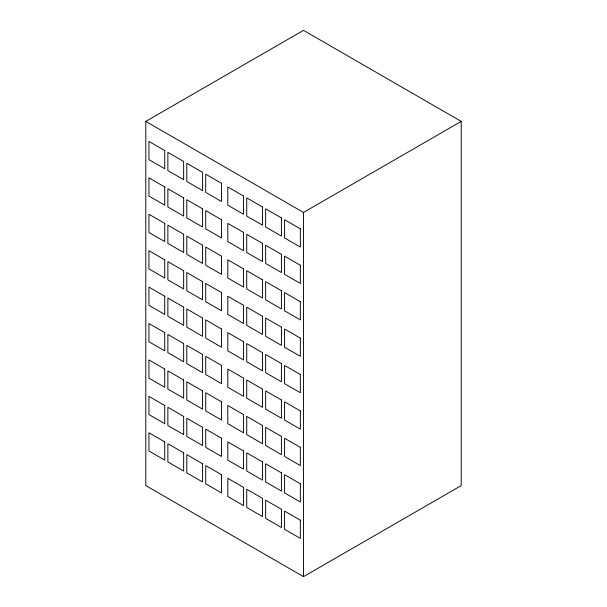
<?xml version="1.0" encoding="UTF-8"?>
<svg xmlns="http://www.w3.org/2000/svg" width="607" height="607" viewBox="0 0 607 607"><rect width="100%" height="100%" fill="white"/><g stroke="black" fill="none" stroke-linecap="round" stroke-linejoin="round"><path stroke-width="0.91" d="M145.794 121.4L303.5 30.35L461.206 121.4L461.206 485.6L303.5 576.65L145.794 485.6L145.794 121.4L303.5 212.45L461.206 121.4M303.5 212.45L303.5 576.65M164.725 150.536L148.95 141.431L148.95 159.641L164.725 168.746L164.725 150.536M183.648 161.462L167.873 152.357L167.873 170.567L183.648 179.672L183.648 161.462M202.571 172.388L186.797 163.283L186.797 181.493L202.571 190.598L202.571 172.388M221.494 183.314L205.727 174.209L205.727 192.419L221.494 201.524L221.494 183.314M243.574 196.061L227.8 186.956L227.8 205.166L243.574 214.271L243.574 196.061M262.497 206.987L246.73 197.882L246.73 216.092L262.497 225.197L262.497 206.987M281.42 217.913L265.654 208.808L265.654 227.018L281.42 236.123L281.42 217.913M300.344 228.839L284.577 219.734L284.577 237.944L300.344 247.049L300.344 228.839M164.725 186.956L148.95 177.851L148.95 196.061L164.725 205.166L164.725 186.956M183.648 197.882L167.873 188.777L167.873 206.987L183.648 216.092L183.648 197.882M202.571 208.808L186.797 199.703L186.797 217.913L202.571 227.018L202.571 208.808M221.494 219.734L205.727 210.629L205.727 228.839L221.494 237.944L221.494 219.734M243.574 232.481L227.8 223.376L227.8 241.586L243.574 250.691L243.574 232.481M262.497 243.407L246.73 234.302L246.73 252.512L262.497 261.617L262.497 243.407M281.42 254.333L265.654 245.228L265.654 263.438L281.42 272.543L281.42 254.333M300.344 265.259L284.577 256.154L284.577 274.364L300.344 283.469L300.344 265.259M164.725 223.376L148.95 214.271L148.95 232.481L164.725 241.586L164.725 223.376M183.648 234.302L167.873 225.197L167.873 243.407L183.648 252.512L183.648 234.302M202.571 245.228L186.797 236.123L186.797 254.333L202.571 263.438L202.571 245.228M221.494 256.154L205.727 247.049L205.727 265.259L221.494 274.364L221.494 256.154M243.574 268.901L227.8 259.796L227.8 278.006L243.574 287.111L243.574 268.901M262.497 279.827L246.73 270.722L246.73 288.932L262.497 298.037L262.497 279.827M281.42 290.753L265.654 281.648L265.654 299.858L281.42 308.963L281.42 290.753M300.344 301.679L284.577 292.574L284.577 310.784L300.344 319.889L300.344 301.679M164.725 259.796L148.95 250.691L148.95 268.901L164.725 278.006L164.725 259.796M183.648 270.722L167.873 261.617L167.873 279.827L183.648 288.932L183.648 270.722M202.571 281.648L186.797 272.543L186.797 290.753L202.571 299.858L202.571 281.648M221.494 292.574L205.727 283.469L205.727 301.679L221.494 310.784L221.494 292.574M243.574 305.321L227.8 296.216L227.8 314.426L243.574 323.531L243.574 305.321M262.497 316.247L246.73 307.142L246.73 325.352L262.497 334.457L262.497 316.247M281.42 327.173L265.654 318.068L265.654 336.278L281.42 345.383L281.42 327.173M300.344 338.099L284.577 328.994L284.577 347.204L300.344 356.309L300.344 338.099M164.725 296.216L148.95 287.111L148.95 305.321L164.725 314.426L164.725 296.216M183.648 307.142L167.873 298.037L167.873 316.247L183.648 325.352L183.648 307.142M202.571 318.068L186.797 308.963L186.797 327.173L202.571 336.278L202.571 318.068M221.494 328.994L205.727 319.889L205.727 338.099L221.494 347.204L221.494 328.994M243.574 341.741L227.8 332.636L227.8 350.846L243.574 359.951L243.574 341.741M262.497 352.667L246.73 343.562L246.73 361.772L262.497 370.877L262.497 352.667M281.42 363.593L265.654 354.488L265.654 372.698L281.42 381.803L281.42 363.593M300.344 374.519L284.577 365.414L284.577 383.624L300.344 392.729L300.344 374.519M164.725 332.636L148.95 323.531L148.95 341.741L164.725 350.846L164.725 332.636M183.648 343.562L167.873 334.457L167.873 352.667L183.648 361.772L183.648 343.562M202.571 354.488L186.797 345.383L186.797 363.593L202.571 372.698L202.571 354.488M221.494 365.414L205.727 356.309L205.727 374.519L221.494 383.624L221.494 365.414M243.574 378.161L227.8 369.056L227.8 387.266L243.574 396.371L243.574 378.161M262.497 389.087L246.73 379.982L246.73 398.192L262.497 407.297L262.497 389.087M281.42 400.013L265.654 390.908L265.654 409.118L281.42 418.223L281.42 400.013M300.344 410.939L284.577 401.834L284.577 420.044L300.344 429.149L300.344 410.939M164.725 369.056L148.95 359.951L148.95 378.161L164.725 387.266L164.725 369.056M183.648 379.982L167.873 370.877L167.873 389.087L183.648 398.192L183.648 379.982M202.571 390.908L186.797 381.803L186.797 400.013L202.571 409.118L202.571 390.908M221.494 401.834L205.727 392.729L205.727 410.939L221.494 420.044L221.494 401.834M243.574 414.581L227.8 405.476L227.8 423.686L243.574 432.791L243.574 414.581M262.497 425.507L246.73 416.402L246.73 434.612L262.497 443.717L262.497 425.507M281.42 436.433L265.654 427.328L265.654 445.538L281.42 454.643L281.42 436.433M300.344 447.359L284.577 438.254L284.577 456.464L300.344 465.569L300.344 447.359M164.725 405.476L148.95 396.371L148.95 414.581L164.725 423.686L164.725 405.476M183.648 416.402L167.873 407.297L167.873 425.507L183.648 434.612L183.648 416.402M202.571 427.328L186.797 418.223L186.797 436.433L202.571 445.538L202.571 427.328M221.494 438.254L205.727 429.149L205.727 447.359L221.494 456.464L221.494 438.254M243.574 451.001L227.8 441.896L227.8 460.106L243.574 469.211L243.574 451.001M262.497 461.927L246.73 452.822L246.73 471.032L262.497 480.137L262.497 461.927M281.42 472.853L265.654 463.748L265.654 481.958L281.42 491.063L281.42 472.853M300.344 483.779L284.577 474.674L284.577 492.884L300.344 501.989L300.344 483.779M164.725 441.896L148.95 432.791L148.95 451.001L164.725 460.106L164.725 441.896M183.648 452.822L167.873 443.717L167.873 461.927L183.648 471.032L183.648 452.822M202.571 463.748L186.797 454.643L186.797 472.853L202.571 481.958L202.571 463.748M221.494 474.674L205.727 465.569L205.727 483.779L221.494 492.884L221.494 474.674M243.574 487.421L227.8 478.316L227.8 496.526L243.574 505.631L243.574 487.421M262.497 498.347L246.73 489.242L246.73 507.452L262.497 516.557L262.497 498.347M281.42 509.273L265.654 500.168L265.654 518.378L281.42 527.483L281.42 509.273M300.344 520.199L284.577 511.094L284.577 529.304L300.344 538.409L300.344 520.199"/></g></svg>
